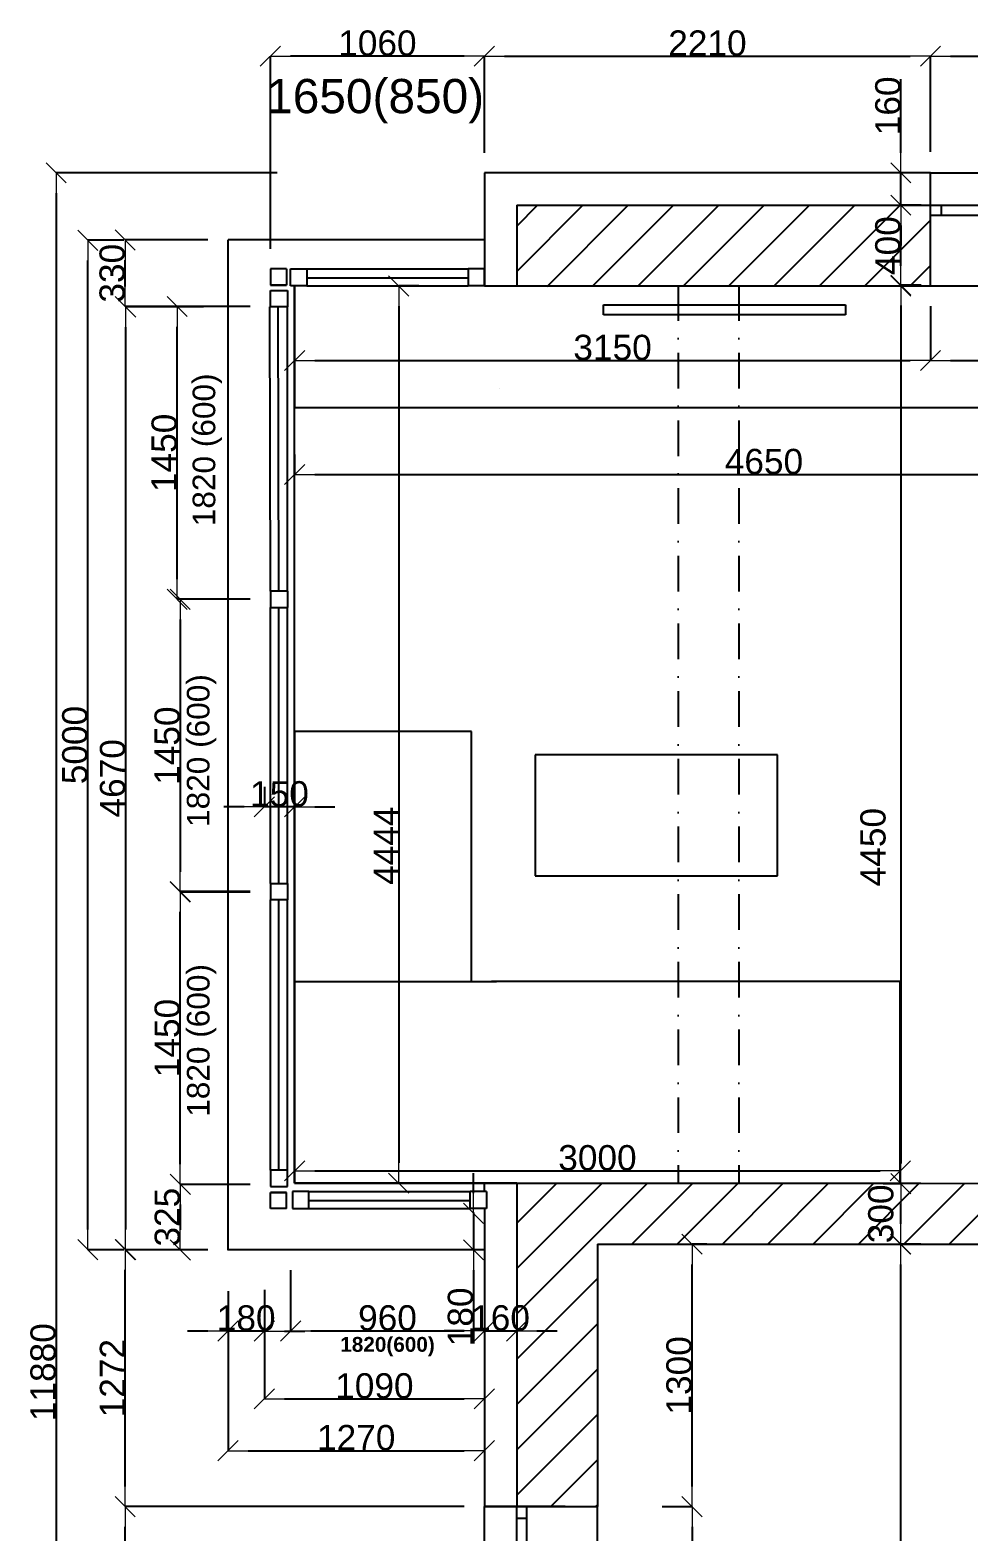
# Model space of a CAD drawing. Header units: millimetres. Extents: x 1480 to 86316, y 1484 to 27567.
# Drawn here: x 39003 to 43655, y 19368 to 26807 of the extents above; entities that cross this region are included whole.
import ezdxf

# ---------------------------------------------------------------- set-up
doc = ezdxf.new("R2010")
doc.units = ezdxf.units.MM
doc.linetypes.add('Čerchovaná', pattern=[335.138881, 176.388884, -88.194442, 0, -70.555556])
doc.layers.add('Kóty - stavební povolení.2D', color=7, linetype='Continuous')
doc.layers.add('sládek zona', color=7, linetype='Continuous')
doc.styles.add('GENERATED_STYLE_1', font='arial.ttf')
doc.styles.add('GENERATED_STYLE_2', font='arialbd.ttf')

# ---------------------------------------------------------------- blocks, each defined once
blk = doc.blocks.new('ARROWHEAD_6')
at = {"color": 0, "linetype": 'Continuous', "lineweight": 0}
for p, q in [((0, 0), (-1, 0)), ((-0.5, -0.5), (0.5, 0.5))]:
    blk.add_line(p, q, dxfattribs=at)

msp = doc.modelspace()

# ---------------------------------------------------------------- linework, layer by layer
at = {"color": 7}
for p, q in [((40193.6, 25724.1), (40193.6, 26678.5)), ((41153.9, 26678.3), (40293.6, 26678.3)), ((41253.9, 26199.9), (41253.9, 26678.5)), ((41253.9, 26199.9), (41253.9, 26678.5)), ((41353.9, 26678.3), (43363.9, 26678.3)), ((43463.9, 26203.9), (43463.9, 26678.5)), ((43463.9, 26203.9), (43463.9, 26678.5)), ((43563.9, 26678.3), (44863.9, 26678.3)), ((43317.3, 26199.9), (43317.3, 26564.1)), ((40227.5, 26099.9), (39131.9, 26099.9)), ((41253.9, 26099.9), (41253.9, 25539.9)), ((43463.9, 26099.9), (41253.9, 26099.9)), ((43317.3, 25939.9), (43317.3, 26099.9)), ((43417.3, 26099.9), (43317.4, 26099.9)), ((43463.9, 26099.9), (44963.9, 26099.9)), ((43463.9, 25539.9), (43463.9, 26099.9)), ((39132, 25999.9), (39132, 14319.5)), ((41413.9, 25939.9), (43463.9, 25939.9)), ((41413.9, 25939.9), (41413.9, 25537.7)), ((41413.9, 25937.7), (41413.9, 25537.7)), ((43217.3, 25939.9), (43317.1, 25939.9)), ((43417.2, 25939.9), (43317.4, 25939.9)), ((43463.9, 25939.9), (44813.9, 25939.9)), ((43463.9, 25939.9), (44963.9, 25939.9)), ((43463.9, 25889.9), (44963.9, 25889.9)), ((43518.9, 25889.9), (43518.9, 25939.9)), ((43317.2, 25639.9), (43317.2, 25839.9)), ((43317.3, 25839.9), (43317.3, 25739.9)), ((39467.1, 25765.9), (39289, 25765.9)), ((39883.7, 25767.9), (39474.1, 25767.9)), ((39983.7, 20766.2), (39983.7, 25767.9)), ((41253.9, 25767.9), (39983.7, 25767.9)), ((39289.1, 20866.2), (39289.1, 25665.9)), ((39474.3, 25537.9), (39474.3, 25667.9)), ((40273.6, 25624.1), (40193.6, 25624.1)), ((40193.6, 25624.1), (40193.6, 25544.1)), ((40273.6, 25624.1), (40193.6, 25624.1)), ((40193.6, 25624.1), (40193.6, 25544.1)), ((40273.6, 25624.1), (40273.6, 25544.1)), ((40293.7, 25544.9), (40293.7, 25624.9)), ((40293.7, 25624.9), (41173.9, 25624.9)), ((40293.7, 25539.9), (40293.7, 25624.9)), ((40293.7, 25539.9), (40293.7, 25619.9)), ((40293.7, 25539.9), (40293.7, 25613.3)), ((40373.7, 25624.9), (40373.7, 25539.9)), ((41173.9, 25624.9), (41173.9, 25539.9)), ((41253.9, 25624.9), (41173.9, 25624.9)), ((41173.9, 25619.9), (41173.9, 25539.9)), ((41253.9, 25539.9), (41253.9, 25624.9)), ((41253.9, 25539.9), (41253.9, 25619.9)), ((40193.6, 25544.1), (40273.6, 25544.1)), ((40273.6, 25544.1), (40193.6, 25544.1)), ((40193.6, 25437.1), (40193.6, 25517.1)), ((40193.6, 25517.1), (40278.6, 25517.1)), ((40198.6, 25517.1), (40278.6, 25517.1)), ((40198.6, 25517.1), (40278.6, 25517.1)), ((40198.6, 25517.1), (40278.6, 25517.1)), ((40278.6, 25517.1), (40278.6, 25437.1)), ((40373.7, 25539.9), (40293.7, 25539.9)), ((40313.7, 25439.9), (40313.7, 25539.9)), ((40313.7, 25539.9), (40313.7, 24936.8)), ((40373.7, 25579.9), (41173.9, 25579.9)), ((40373.7, 25539.9), (41173.9, 25539.9)), ((40929.6, 25539.9), (40829.7, 25539.9)), ((41253.9, 25539.9), (41173.9, 25539.9)), ((41253.9, 25539.9), (43463.9, 25539.9)), ((43417.1, 25543.9), (43317.3, 25543.9)), ((43417.2, 25539.9), (43317.4, 25539.9)), ((43463.9, 25539.9), (44963.9, 25539.9)), ((41843.5, 25446.7), (43043.5, 25446.7)), ((41843.5, 25396.7), (41843.5, 25446.7)), ((43043.5, 25446.7), (43043.5, 25396.7)), ((43317.1, 25443.9), (43317.1, 21193.9)), ((39883.7, 25437.9), (39474.1, 25437.9)), ((39862.6, 25436.1), (39476.1, 25436.1)), ((40093.6, 25438.1), (39731.7, 25438.1)), ((40193.7, 24028.1), (40191.2, 25437.1)), ((40273.6, 25437.1), (40193.6, 25437.1)), ((40278.6, 25437.1), (40193.6, 25437.1)), ((40234.8, 24028.1), (40232.3, 25437.1)), ((40278.7, 24028.1), (40278.7, 25437.1)), ((40313.7, 21096.2), (40313.7, 25439.9)), ((40829.6, 25439.9), (40829.6, 21196.2)), ((42923.5, 25396.7), (41843.5, 25396.7)), ((43043.5, 25396.7), (42923.5, 25396.7)), ((43463.9, 25439.9), (43463.9, 25170.6)), ((43463.9, 25439.9), (43463.9, 25170.6)), ((39476.3, 25336.1), (39476.3, 20866.2)), ((39731.9, 24088.1), (39731.9, 25338.1)), ((40313.7, 25246.1), (40313.7, 25170.6)), ((40413.7, 25170.8), (43363.9, 25170.8)), ((43563.9, 25170.8), (44863.9, 25170.8)), ((41328.6, 25032.1), (41328.6, 25032.1)), ((44963.9, 24936.8), (40313.7, 24936.8)), ((40313.7, 24705.8), (40313.7, 24606)), ((40413.7, 24605.8), (44863.9, 24605.8)), ((40093.7, 23988.1), (39731.7, 23988.1)), ((40093.7, 23988.1), (39746.5, 23988.1)), ((40273.7, 24028.1), (40193.7, 24028.1)), ((40278.7, 24028.1), (40193.7, 24028.1)), ((40193.7, 24028.1), (40193.7, 23948.1)), ((40278.7, 24028.1), (40278.7, 23948.1)), ((39746.7, 23888.1), (39746.7, 22637.9)), ((40193.7, 23948.1), (40273.7, 23948.1)), ((40193.7, 23948.1), (40278.7, 23948.1)), ((40193.7, 22579.9), (40193.7, 23948.1)), ((40234.7, 22579.9), (40234.7, 23948.1)), ((40278.7, 22579.9), (40278.7, 23948.1)), ((41189.7, 23333.3), (40313.7, 23333.3)), ((40313.7, 23333.3), (40313.7, 21096.2)), ((41189.7, 22095.5), (41189.7, 23333.3)), ((41505.6, 23217.8), (41505.6, 22617.8)), ((42705.6, 23217.8), (41505.6, 23217.8)), ((42705.6, 22617.8), (42705.6, 23217.8)), ((40313.7, 23175.1), (40313.7, 22959.6)), ((40163.7, 23059.8), (40163.7, 22960)), ((40063.7, 22959.8), (39963.7, 22959.8)), ((40313.7, 22959.8), (40163.7, 22959.8)), ((40413.7, 22959.8), (40513.7, 22959.8)), ((41505.6, 22617.8), (42705.6, 22617.8)), ((40193.7, 22579.9), (40273.7, 22579.9)), ((40193.7, 22579.9), (40278.7, 22579.9)), ((40193.7, 22579.9), (40193.7, 22499.9)), ((40278.7, 22579.9), (40278.7, 22499.9)), ((40093.7, 22537.9), (39746.5, 22537.9)), ((40093.7, 22539.9), (39746.9, 22539.9)), ((40273.7, 22499.9), (40193.7, 22499.9)), ((40278.7, 22499.9), (40193.7, 22499.9)), ((40193.7, 21159.9), (40193.7, 22499.9)), ((40234.7, 21159.9), (40234.7, 22499.9)), ((40278.7, 21159.9), (40278.7, 22499.9)), ((39747.1, 21189.9), (39747.1, 22439.9)), ((40313.7, 22095.5), (41313.7, 22095.5)), ((43314.1, 22095.5), (41289.7, 22095.5)), ((43314.1, 21095.5), (43314.1, 22095.5)), ((40273.7, 21159.9), (40193.7, 21159.9)), ((40278.7, 21159.9), (40193.7, 21159.9)), ((40193.7, 21159.9), (40193.7, 21079.9)), ((40278.7, 21079.9), (40278.7, 21159.9)), ((40313.7, 21196.2), (40313.7, 21157.3)), ((40413.7, 21157.1), (43214.1, 21157.1)), ((41199.7, 21046.2), (41199.7, 21146.2)), ((43314.1, 21196.9), (43314.1, 21157.3)), ((40093.7, 21089.9), (39746.9, 21089.9)), ((39847.1, 21089.9), (39747.6, 21089.9)), ((40193.7, 21079.9), (40278.7, 21079.9)), ((40198.7, 21079.9), (40278.7, 21079.9)), ((40198.7, 21079.9), (40278.7, 21079.9)), ((40198.7, 21079.9), (40278.7, 21079.9)), ((40383.7, 21054.9), (40303.7, 21054.9)), ((40303.7, 21054.9), (40303.7, 20974.9)), ((40303.7, 21054.9), (40303.7, 20969.9)), ((40303.7, 21054.9), (40303.7, 20981.5)), ((41413.9, 21096.2), (40313.7, 21096.2)), ((40313.7, 21096.2), (43314.1, 21095.5)), ((40383.7, 21054.9), (41183.9, 21054.9)), ((40383.7, 20974.9), (40383.7, 21054.9)), ((40383.7, 20969.9), (40383.7, 21054.9)), ((41313.9, 21096.2), (40829.4, 21096.2)), ((41183.9, 20974.9), (41183.9, 21054.9)), ((41183.9, 20969.9), (41183.9, 21054.9)), ((41263.9, 21054.9), (41183.9, 21054.9)), ((41253.9, 21054.9), (41253.9, 21089.9)), ((41263.9, 21054.9), (41263.9, 20974.9)), ((41263.9, 21054.9), (41263.9, 20969.9)), ((41413.9, 21096.2), (41413.9, 19493.9)), ((41413.9, 21096.2), (45913.9, 21093.9)), ((43228.7, 21093.9), (43316.9, 21093.9)), ((43416.9, 21093.9), (43317.1, 21093.9)), ((39747.4, 20989.9), (39747.4, 20865.2)), ((40193.7, 20969.9), (40193.7, 21049.9)), ((40193.7, 20969.9), (40193.7, 21049.9)), ((40193.7, 21049.9), (40273.7, 21049.9)), ((40273.7, 21049.9), (40193.7, 21049.9)), ((40273.7, 20969.9), (40273.7, 21049.9)), ((40303.7, 21049.9), (40303.7, 20969.9)), ((40383.7, 21010.9), (41183.9, 21010.9)), ((43316.9, 20893.9), (43316.9, 20993.9)), ((40273.7, 20969.9), (40193.7, 20969.9)), ((40273.7, 20969.9), (40193.7, 20969.9)), ((40303.7, 20969.9), (40383.7, 20969.9)), ((40383.7, 20969.9), (41183.9, 20969.9)), ((41263.9, 20969.9), (41183.9, 20969.9)), ((41199.7, 20946.2), (41199.7, 20765.8)), ((41204.9, 20946.2), (41199.8, 20946.2)), ((41253.9, 20969.9), (41253.9, 19493.9)), ((39467.1, 20766.2), (39289, 20766.2)), ((39883.7, 20766.2), (39473.7, 20766.2)), ((39883.7, 20766.2), (39476.1, 20766.2)), ((39847.4, 20765.2), (39747.6, 20765.2)), ((41252.2, 20765.8), (39982, 20765.8)), ((41203.1, 20765.8), (41199.8, 20765.8)), ((41813.7, 20793.9), (41813.7, 19493.9)), ((41813.7, 20793.9), (44713.7, 20793.9)), ((42355.4, 20793.9), (42282.8, 20793.9)), ((43415.6, 20793.9), (43315.7, 20793.9)), ((43416.9, 20793.9), (43317.1, 20793.9)), ((42282.6, 19593.9), (42282.6, 20693.9)), ((43315.6, 20693.9), (43315.6, 16443.9)), ((39473.9, 19593.9), (39473.9, 20666.2)), ((40293.7, 20665.8), (40293.7, 20363.9)), ((41199.7, 20665.8), (41199.7, 20301.6)), ((39983.7, 20561.5), (39983.7, 19770.7)), ((40163.7, 20568.3), (40163.7, 20027.2)), ((41253.9, 20572), (41253.9, 20363.9)), ((41253.9, 20545.2), (41253.9, 20027.2)), ((39983.7, 20463.7), (39983.7, 20363.9)), ((40163.7, 20463.7), (40163.7, 20363.9)), ((41253.9, 20464.1), (41253.9, 20364.3)), ((41413.9, 20464.1), (41413.9, 20364.3)), ((39883.7, 20363.7), (39783.7, 20363.7)), ((40163.7, 20363.7), (39983.7, 20363.7)), ((40263.7, 20363.7), (40363.7, 20363.7)), ((40393.7, 20364.1), (41153.9, 20364.1)), ((41153.9, 20364.1), (41053.9, 20364.1)), ((41253.9, 20364.1), (41413.9, 20364.1)), ((41513.9, 20364.1), (41613.9, 20364.1)), ((40263.7, 20027.4), (41153.9, 20027.4)), ((41253.9, 20082.9), (41253.9, 19770.7)), ((40083.7, 19770.9), (41153.9, 19770.9)), ((41153.9, 19493.9), (39473.7, 19493.9)), ((41153.9, 19493.9), (39473.7, 19493.9)), ((41253.9, 19493.9), (41813.9, 19493.9)), ((41653.9, 19493.9), (41253.9, 19493.9)), ((41653.9, 19493.9), (41253.9, 19493.9)), ((41253.9, 17693.9), (41253.9, 19493.9)), ((41413.9, 17693.9), (41413.9, 19493.9)), ((41463.9, 17693.9), (41463.9, 19493.9)), ((41813.9, 17693.9), (41813.9, 19493.9)), ((42134.8, 19493.9), (42282.8, 19493.9)), ((42134.8, 19493.9), (42282.8, 19493.9)), ((41463.9, 19435.1), (41413.9, 19435.1)), ((39473.9, 17793.9), (39473.9, 19393.9)), ((42282.6, 19393.9), (42282.6, 17793.9))]:
    msp.add_line(p, q, dxfattribs=at)
at = {"color": 7, "linetype": 'Continuous'}
for p, q in [((41413.9, 25836.2), (41517.6, 25939.9)), ((41413.9, 25611.7), (41742.1, 25939.9)), ((41564.6, 25537.9), (41966.6, 25939.9)), ((41789.3, 25538.1), (42191.1, 25939.9)), ((42014.1, 25538.4), (42415.6, 25939.9)), ((42238.8, 25538.6), (42640.1, 25939.9)), ((42463.6, 25538.8), (42864.6, 25939.9)), ((42688.3, 25539.1), (43089.1, 25939.9)), ((42913, 25539.3), (43313.6, 25939.9)), ((43137.8, 25539.6), (43464, 25865.7)), ((43362.5, 25539.8), (43464.1, 25641.4)), ((41413.9, 20897.1), (41610.7, 21093.9)), ((41413.9, 20672.6), (41813.9, 21072.6)), ((41813.1, 21071.8), (41837.3, 21096)), ((41813.6, 20847.8), (42061.7, 21095.9)), ((41984.2, 20793.9), (42286.1, 21095.8)), ((42208.7, 20793.9), (42510.5, 21095.7)), ((42433.2, 20793.9), (42734.9, 21095.6)), ((42657.8, 20793.9), (42959.3, 21095.4)), ((42882.3, 20793.9), (43183.7, 21095.3)), ((43106.8, 20793.9), (43408.1, 21095.2)), ((43331.3, 20793.9), (43632.5, 21095.1)), ((43555.8, 20793.9), (43856.9, 21095)), ((41413.9, 20448.1), (41813.9, 20848.1)), ((41413.9, 20223.6), (41813.9, 20623.6)), ((41413.9, 19999.1), (41813.9, 20399.1)), ((41413.9, 19774.6), (41813.9, 20174.6)), ((41413.9, 19550), (41813.9, 19950)), ((41582.3, 19493.9), (41813.9, 19725.5)), ((41806.8, 19493.9), (41813.9, 19501))]:
    msp.add_line(p, q, dxfattribs=at)
at = {"color": 7, "linetype": 'Čerchovaná'}
for p, q in [((42213.9, 25543.9), (42213.9, 21093.9)), ((42513.9, 25543.9), (42513.9, 21093.9))]:
    msp.add_line(p, q, dxfattribs=at)
at = {"layer": 'Kóty - stavební povolení.2D', "color": 7, "linetype": 'Continuous', "lineweight": 13}
msp.add_line((40313.7, 24496.2), (40313.7, 23496.2), dxfattribs=at)

# ---------------------------------------------------------------- block references
at = {"color": 7, "xscale": 100, "yscale": 100, "zscale": 100}
for p, rotation in [((40193.6, 26678.3), 180), ((41253.9, 26678.3), 180), ((43463.9, 26678.3), 180), ((43317.3, 26099.9), 270), ((39132, 26099.9), 90), ((43317.2, 25939.9), 90), ((43317.3, 25939.9), 90), ((39289.1, 25765.9), 90), ((39474.3, 25767.9), 90), ((43317.1, 25543.9), 90), ((43317.2, 25539.9), 270), ((39474.3, 25437.9), 270), ((40829.6, 25539.9), 90), ((39476.3, 25436.1), 90), ((39731.9, 25438.1), 90), ((40313.7, 25170.8), 180), ((43463.9, 25170.8), 180), ((40313.7, 24605.8), 180), ((39731.9, 23988.1), 270), ((39746.7, 23988.1), 90), ((40313.7, 22959.8), 180), ((39746.7, 22537.9), 270), ((39747.1, 22539.9), 90), ((40313.7, 21157.1), 180), ((39747.1, 21089.9), 270), ((39747.4, 21089.9), 90), ((40829.6, 21096.2), 270), ((43316.9, 21093.9), 90), ((43317.1, 21093.9), 270), ((41199.7, 20946.2), 270), ((39289.1, 20766.2), 270), ((39476.3, 20766.2), 270), ((39747.4, 20765.2), 270), ((42282.6, 20793.9), 90), ((43315.6, 20793.9), 90), ((43316.9, 20793.9), 270), ((39473.9, 20766.2), 90), ((41199.7, 20765.8), 90), ((40163.7, 20363.7), 180), ((40293.7, 20364.1), 180), ((41413.9, 20364.1), 180), ((40163.7, 20027.4), 180), ((39983.7, 19770.9), 180), ((39473.9, 19493.9), 270), ((42282.6, 19493.9), 270), ((39473.9, 19493.9), 90), ((42282.6, 19493.9), 90)]:
    msp.add_blockref('ARROWHEAD_6', p, dxfattribs=dict(at, rotation=rotation))
for p in [(41253.9, 26678.3), (43463.9, 26678.3), (43463.9, 25170.8), (40163.7, 22959.8), (43314.1, 21157.1), (39983.7, 20363.7), (41253.9, 20364.1), (41253.9, 20364.1), (41253.9, 20027.4), (41253.9, 19770.9)]:
    msp.add_blockref('ARROWHEAD_6', p, dxfattribs=at)

# ---------------------------------------------------------------- texts
at = {"color": 7, "style": 'GENERATED_STYLE_1'}
msp.add_text('1650(850)', height=169.55, dxfattribs=at).set_placement((40172.7, 26395.6))
for p in [(39920.5, 24349.9), (39891.8, 22860.4), (39892.2, 21424.6)]:
    msp.add_text('1820 (600)', height=112, rotation=90, dxfattribs=at).set_placement(p)
at = {"color": 7, "char_height": 125, "attachment_point": 5, "style": 'GENERATED_STYLE_1'}
for s, insert in [('\\A1;1060', (40723.7, 26742.2)), ('\\A1;2210', (42358.9, 26742.2)), ('\\A1;3150', (41888.8, 25234.8)), ('\\A1;4650', (42638.8, 24669.7)), ('\\A1;150', (40238.7, 23023.7)), ('\\A1;3000', (41813.9, 21221.1)), ('\\A1;180', (40073.7, 20427.6)), ('\\A1;960', (40773.8, 20428)), ('\\A1;160', (41333.9, 20428)), ('\\A1;1090', (40708.8, 20091.3)), ('\\A1;1270', (40618.8, 19834.8))]:
    msp.add_mtext(s, dxfattribs=dict(at, insert=insert))
at = {"color": 7, "char_height": 125, "attachment_point": 5, "rotation": 90, "style": 'GENERATED_STYLE_1'}
for s, insert in [('\\A1;160', (43253.3, 26432)), ('\\A1;400', (43253.3, 25739.9)), ('\\A1;330', (39410.3, 25602.9)), ('\\A1;1450', (39668, 24713.1)), ('\\A1;5000', (39225.2, 23266.1)), ('\\A1;1450', (39682.8, 23263)), ('\\A1;4670', (39412.3, 23101.2)), ('\\A1;4444', (40767, 22767.3)), ('\\A1;4450', (43179.7, 22760.2)), ('\\A1;1450', (39683.1, 21814.9)), ('\\A1;325', (39683.5, 20927.6)), ('\\A1;300', (43218.3, 20943.9)), ('\\A1;180', (41135.7, 20433.7)), ('\\A1;11880', (39068.1, 20159.7)), ('\\A1;1272', (39411, 20130.1)), ('\\A1;1300', (42218.6, 20143.9))]:
    msp.add_mtext(s, dxfattribs=dict(at, insert=insert))
at = {"layer": 'sládek zona', "color": 7, "style": 'GENERATED_STYLE_2'}
msp.add_text('1820(600)', height=73.5, dxfattribs=at).set_placement((40539.9, 20260.7))

doc.saveas('drawing.dxf')
